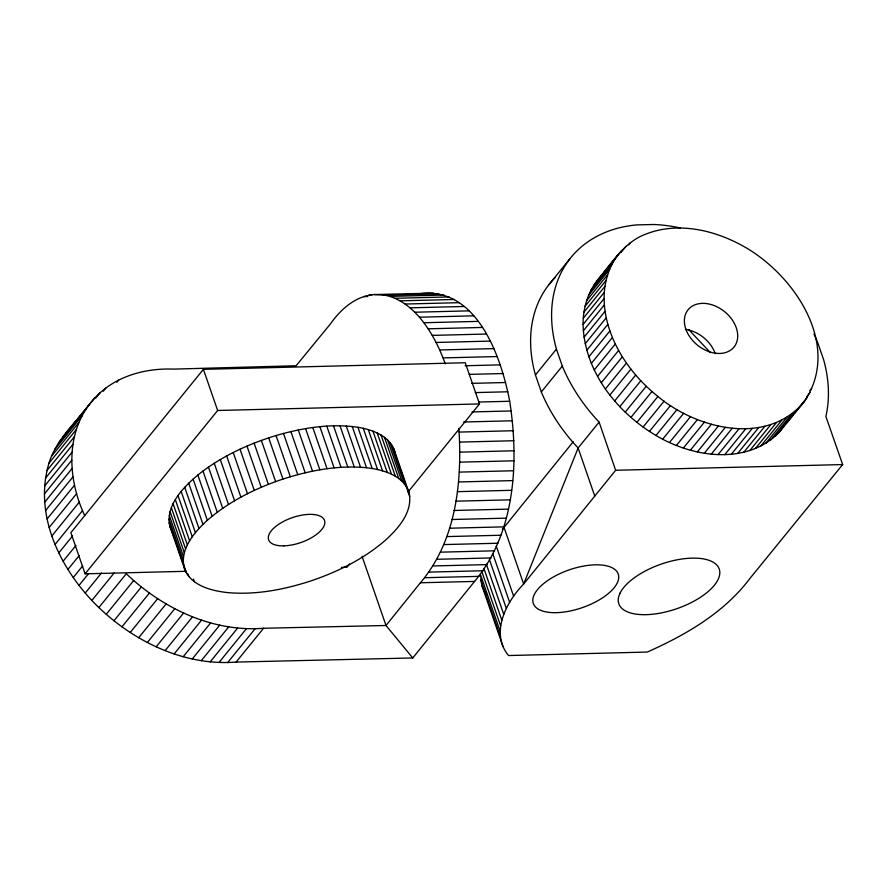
<?xml version="1.0" encoding="UTF-8"?>
<svg xmlns="http://www.w3.org/2000/svg" width="887" height="887" viewBox="0 0 887 887"><rect width="100%" height="100%" fill="white"/><g stroke="black" fill="none" stroke-linecap="round" stroke-linejoin="round"><path stroke-width="1.33" d="M417.666 294.04C476.252 284.539 501.033 356.119 509.703 401.268C519.072 462.06 515.535 532.156 474.589 581.417L412.754 657.966L236.119 662.079C185.084 666.093 135.168 642.243 98.856 607.551L126.287 573.756C162.598 608.438 212.514 632.287 263.55 628.273L386 625.49L420.394 582.77C456.24 540.76 462.393 481.486 458.845 428.354M583.069 324.454C582.992 308.809 587.516 292.943 597.206 280.525C611.542 263.694 623.738 242.284 645.636 234.179C675.85 222.194 710.276 229.034 738.35 243.548C791.858 270.424 843.748 344.489 803.855 402.177L779.152 432.379C746.643 465.597 692.481 457.404 656.003 435.473C616.853 412.355 584.289 371.365 583.069 324.454L604.102 298.542C604.014 282.909 608.537 267.031 618.228 254.613M98.856 607.551C61.292 571.372 33.218 515.979 48.94 463.258C56.169 439.531 75.794 422.766 90.086 403.408C96.195 395.691 103.646 389.105 111.984 383.871C130.422 372.54 152.464 368.282 173.896 369.103L296.103 365.766L330.707 323.578C340.841 309.097 355.754 295.981 374.092 294.551L433.521 293.153M84.642 515.458C68.199 480.51 65.217 435.262 90.086 403.408M393.706 448.478L409.107 492.95C413.076 511.766 398.573 528.142 385.767 539.928C363.947 558.976 337.459 571.96 310.173 581.162C283.341 589.811 254.879 595.244 226.606 592.494C211.084 590.598 192.523 585.919 185.15 570.541L169.75 526.069C165.625 504.958 183.188 487.484 197.856 475.033C220.841 456.639 248.027 444.077 276.068 435.539C302.489 427.9 330.485 423.221 357.927 427.301C373.538 429.685 393.096 437.335 395.48 455.153M185.15 570.541C177.954 551.015 193.898 532.555 207.358 520.292C229.179 501.255 255.667 488.271 282.953 479.069C309.796 470.42 338.246 464.988 366.519 467.737C382.918 469.633 403.618 475.21 409.107 492.95M842.65 464.566L750.014 578.335C724.236 612.706 685.884 634.881 647.277 652.056L508.539 655.548C489.89 632.996 506.289 601.829 523.652 584.034L615.645 470.276L842.65 464.566L825.864 416.424A153.462 111.773 39.1 0 0 823.579 359.545L817.692 342.548A153.462 111.773 39.1 0 0 813.922 334.111M779.152 432.379L788.399 419.551M502.375 529.439L573.268 441.693M62.655 437.213L94.842 397.853M58.42 443.178L85.851 409.373M95.807 398.019L100.098 392.73M54.706 449.532L82.136 415.726M103.247 391.234L105.819 388.062M51.546 456.228L78.976 422.423M48.94 463.258L76.371 429.452M116.862 382.286L118.57 380.168M46.922 470.587L74.353 436.781M45.47 478.182L72.9 444.376M44.616 486.009L72.047 452.204M44.35 494.037L71.78 460.242M44.672 502.23L72.102 468.436M45.592 510.557L73.022 476.751M47.1 518.984L74.53 485.178M49.184 527.455L76.615 493.649M51.845 535.959L79.276 502.153M55.061 544.441L82.491 510.635M408.009 492.041L479.512 403.929L465.254 362.75L203.4 369.347L70.86 532.688L85.108 573.822L186.248 571.295M58.83 552.878L72.546 535.981M63.121 561.227L75.983 545.383M67.933 569.454L79.076 555.728M73.233 577.526L82.657 565.906M85.108 573.822L217.648 410.493L479.512 403.929M78.998 585.409L88.423 573.789M85.207 593.059L101.495 572.991M91.838 600.455L114.124 572.991M106.24 614.336L133.671 580.53M113.946 620.778L141.377 586.972M121.951 626.832L149.382 593.026M130.212 632.486L157.642 598.681M138.694 637.709L166.124 603.903M147.364 642.487L174.794 608.682M156.19 646.789L183.62 612.995M165.137 650.614L192.568 616.809M174.151 653.93L201.582 620.124M183.199 656.724L210.629 622.918M192.246 658.986L219.688 625.18M201.26 660.704L228.691 626.898M210.186 661.879L237.616 628.074M219 662.5L246.431 628.695M227.66 662.567L255.09 628.761M236.119 662.079L263.55 628.273M548.887 284.705L569.875 258.838M349.578 564.043L346.961 567.259L341.417 567.403M597.206 280.525L621.909 250.322M593.935 285.137L614.957 259.226M604.945 272.276L607.462 269.16M609.99 266.056L611.664 263.982M620.922 252.584L625.967 246.364M591.064 290.038L612.097 264.138M628.706 244.823L630.38 242.75M588.624 295.227L609.646 269.315M586.617 300.66L607.639 274.748M585.054 306.325L606.076 280.414M583.934 312.191L604.967 286.29M594.778 496.143L578.124 447.99A153.462 111.773 39.1 0 1 541.325 391.965L535.438 374.979L556.426 349.112A153.462 111.773 39.1 0 1 636.567 224.921L653.697 224.5A153.462 111.773 39.1 0 1 680.451 228.003M583.28 318.245L604.302 292.333M583.324 330.784L604.346 304.873L604.102 298.542M584.045 337.215L605.067 311.304L604.346 304.873M541.325 391.965L562.314 366.098L556.426 349.112M585.209 343.724L606.231 317.812L605.067 311.304M586.817 350.276L607.839 324.365L606.231 317.812M588.879 356.84L609.901 330.929L607.839 324.365M591.363 363.404L612.385 337.492L609.901 330.929M594.279 369.923L615.301 344.012L612.385 337.492M597.594 376.376L618.616 350.465L615.301 344.012M601.308 382.729L622.33 356.818L618.616 350.465M605.411 388.961L626.433 363.06L622.33 356.818M609.868 395.048L630.89 369.147L626.433 363.06M614.669 400.968L635.691 375.057L630.89 369.147M562.314 366.098A153.462 111.773 39.1 0 0 599.113 422.123L578.124 447.99L523.652 584.034L504.038 527.388M619.791 406.678L640.813 380.767L635.691 375.057M625.224 412.167L646.246 386.266L640.813 380.767M630.923 417.411L651.945 391.5L646.246 386.266M636.877 422.378L657.899 396.478C697.082 429.131 766.49 446.294 803.855 402.177M643.064 427.057L664.086 401.157M649.45 431.426L670.472 405.525M656.003 435.473L677.025 409.561M662.711 439.154L683.733 413.253M669.53 442.48L690.552 416.58M676.437 445.429L697.459 419.529M683.411 447.99L704.433 422.09M690.408 450.152L711.429 424.241M697.393 451.893L718.426 425.993M704.356 453.224L725.378 427.323M711.263 454.133L732.285 428.221M718.071 454.61L739.093 428.709M724.757 454.665L745.779 428.754M731.298 454.277L752.32 428.377M737.662 453.468L758.684 427.567M743.827 452.237L764.849 426.325M749.759 450.585L770.781 424.673M755.425 448.523L776.447 422.611M760.824 446.05L781.846 420.15M765.913 443.19L786.935 417.278M809.909 390.59L811.594 388.517M770.681 439.952L791.703 414.041M806.627 396.811L809.997 392.664M775.094 436.337L796.127 410.437M786.104 423.476L792.834 415.183M794.519 413.109L807.126 397.564M67.412 431.659L72.667 426.536M600.887 276.234L603.315 273.85M368.881 295.26L371.598 295.194M382.43 294.916L394.626 294.617M374.092 294.551L384.57 295.116L438.766 293.763M363.725 296.613L367.783 296.513M384.57 295.116L389.781 296.38L443.977 295.027M389.781 296.38L394.959 298.287L449.155 296.934M394.959 298.287L400.07 300.848L454.266 299.484M400.07 300.848L405.093 304.03L459.289 302.667M405.093 304.03L410.005 307.822L464.2 306.47M410.005 307.822L414.794 312.224L468.99 310.86M414.794 312.224L419.429 317.202L473.625 315.839M419.429 317.202L423.897 322.735L478.093 321.382M423.897 322.735L428.177 328.811L482.373 327.447M428.177 328.811L432.246 335.386L486.442 334.033M432.246 335.386L436.094 342.46L490.289 341.096M436.094 342.46L439.708 349.966L493.904 348.613M439.708 349.966L443.056 357.904L497.252 356.552M465.11 365.743L500.335 364.867M469.256 374.381L503.129 373.538M471.762 383.361L505.634 382.519M475.31 392.586L507.83 391.777M478.548 402.044L509.703 401.268M471.973 411.934L511.267 410.947M463.713 422.001L512.486 420.782M459.178 432.08L513.373 430.727M459.732 442.092L513.928 440.739M459.932 452.137L514.127 450.773M459.799 462.149L513.994 460.796M459.322 472.106L513.518 470.753M458.501 481.963L512.697 480.61M457.348 491.675L511.544 490.311M455.863 501.188L510.058 499.836M454.055 510.48L508.251 509.127M451.926 519.505L506.122 518.152M449.487 528.22L503.683 526.867M446.749 536.591L500.944 535.238M443.733 544.585L497.929 543.232M440.44 552.169L494.636 550.805M436.881 559.298L491.076 557.945M433.078 565.95L487.273 564.598M429.053 572.104L483.249 570.74M424.818 577.714L479.013 576.362M420.394 582.77L474.589 581.417M651.945 391.5L657.899 396.478M688.877 329.753L710.42 352.649M412.754 657.966L386 625.49L362.062 556.315M485.832 594.578L481.741 585.132L480.532 574.732L500.146 631.378M172.488 532.411L169.75 526.069M443.056 357.904L445.252 363.847M496.288 546.126L513.673 596.33M492.728 553.51L509.67 602.428M489.413 559.531L506.355 608.46M486.342 564.187L503.738 614.392M483.992 568.711L501.82 620.213M481.896 571.805L500.623 625.878M480.776 580.031L500.39 636.689M481.741 585.132L503.051 646.634M392.098 445.396L409.75 496.365M390.014 442.491L404.284 483.703M387.475 439.797L401.744 481.009M384.481 437.302L398.751 478.514M381.055 435.029L395.325 476.241M377.208 433L391.477 474.201M372.95 431.193L387.22 472.405M368.305 429.641L382.574 470.853M363.293 428.343L377.563 469.556M357.927 427.301L372.196 468.513M352.25 426.525L366.519 467.737M346.263 426.015L360.532 467.227M339.998 425.782L354.279 466.994M333.501 425.815L347.771 467.028M326.771 426.115L341.04 467.327M319.863 426.68L334.133 467.892M312.789 427.523L327.059 468.735M305.583 428.621L319.852 469.833M298.276 429.973L312.546 471.185M290.903 431.592L305.172 472.793M283.485 433.444L297.755 474.656M276.068 435.539L290.337 476.74M268.683 437.856L282.953 479.069M261.355 440.395L275.624 481.608M254.103 443.145L268.373 484.357M246.985 446.083L261.255 487.296M240.022 449.21L254.292 490.422M233.226 452.514L247.495 493.726M203.4 369.347L217.648 410.493M226.651 455.962L240.92 497.175M220.309 459.555L234.578 500.767M214.233 463.28L228.502 504.492M208.456 467.105L222.726 508.318M202.979 471.03L217.248 512.242M197.856 475.033L212.126 516.234M193.089 479.091L207.358 520.292M188.709 483.182L202.979 524.394M184.718 487.307L198.987 528.519M181.159 491.442L195.428 532.655M178.021 495.567L192.291 536.779M175.338 499.658L189.607 540.87M173.109 503.705L187.379 544.917M171.346 507.686L185.616 548.898M170.06 511.588L184.33 552.801M193.477 579.133L194.375 581.717M169.262 515.391L183.531 556.604M168.94 519.083L183.21 560.296M187.944 573.944L188.842 576.517M169.107 522.654L186.758 573.623M599.113 422.123L615.645 470.276M685.407 329.432A29.57 21.554 39.1 0 1 715.232 353.647M535.438 374.979A153.462 111.773 39.1 0 1 555.34 277.387M620.102 593.037L619.314 594.822A53.131 23.627 -19.1 0 0 646.091 614.669A53.131 23.627 -19.1 0 0 706.872 592.616L709.001 590.797A53.131 23.627 -19.1 0 0 691.971 558.134A53.131 23.627 -19.1 0 0 620.102 593.037M558.91 612.551A44.938 19.98 -19.1 0 0 618.427 574.665A44.938 19.98 -19.1 0 0 549.973 579.034A44.938 19.98 -19.1 0 0 558.91 612.551M685.806 329.033A29.57 21.543 39.1 0 0 731.165 349.766A29.57 21.543 39.1 0 0 716.153 306.403A29.57 21.543 39.1 0 0 685.806 329.033M283.785 545.849A29.57 13.15 -19.1 0 0 324.797 521.7A29.57 13.15 -19.1 0 0 281.101 522.787A29.57 13.15 -19.1 0 0 283.785 545.849"/></g></svg>
